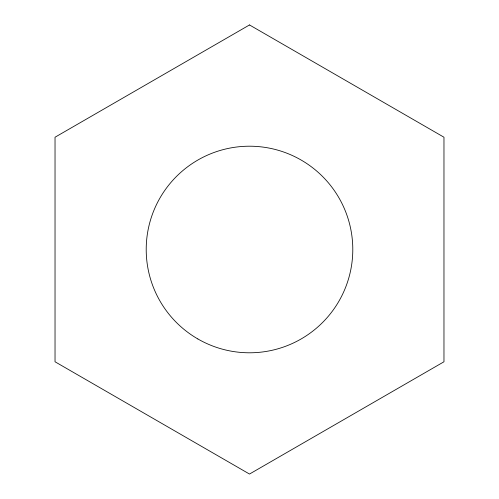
<?xml version="1.0" encoding="UTF-8"?>
<svg xmlns="http://www.w3.org/2000/svg" width="499" height="499" viewBox="0 0 499 499"><rect width="100%" height="100%" fill="white"/><g stroke="black" fill="none" stroke-linecap="round" stroke-linejoin="round"><path stroke-width="0.75" d="M249.5 24.95L55.033 137.225L55.033 361.775L249.5 474.05L443.967 361.775L443.967 137.225L249.5 24.95M197.853 338.952A103.293 103.293 0 0 0 352.793 249.5A103.293 103.293 0 0 0 197.853 160.048A103.293 103.293 0 0 0 197.853 338.952"/></g></svg>
